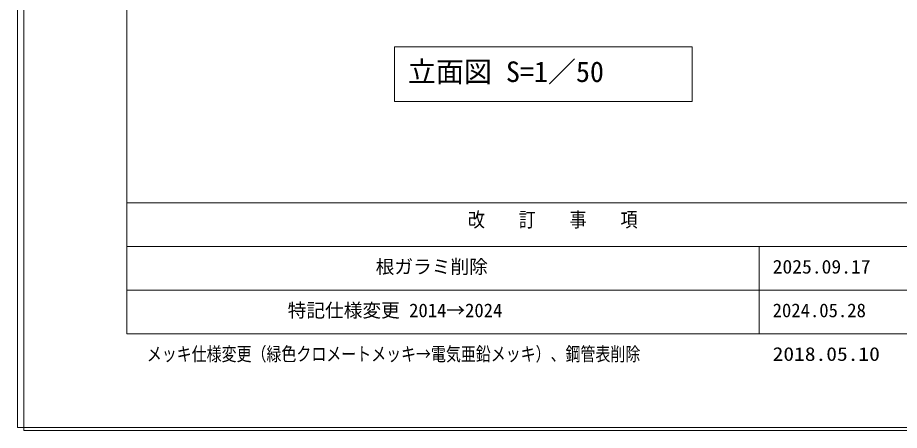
# Model space of a CAD drawing. Units: millimetres, scale not verified, with parts at other scales. Extents: x 0 to 420, y 0 to 297.
# Drawn here: x 0.2 to 141.7, y -0.2 to 65.9 of the extents above; entities that cross this region are included whole.
import ezdxf
from ezdxf.enums import TextEntityAlignment as Align

# ---------------------------------------------------------------- set-up
doc = ezdxf.new("R2010")
doc.units = ezdxf.units.MM
doc.header["$LTSCALE"] = 0.5
for name, color, linetype, lineweight in [('DEFPOINTS_3', 7, 'Continuous', 0), ('LY_2', 7, 'Continuous', 0), ('LY_5', 7, 'Continuous', 0)]:
    doc.layers.add(name, color=color, linetype=linetype, lineweight=lineweight)
doc.layers.add('LY_4', color=7, linetype='Continuous')
doc.styles.add('ＭＳ ゴシック', font='')
doc.styles.get('ＭＳ ゴシック').set_extended_font_data('MS Gothic')

msp = doc.modelspace()

# ---------------------------------------------------------------- linework, layer by layer
at = {"layer": 'DEFPOINTS_3'}
for p, q in [((0.25, 297.2414), (0.25, 0.2414)), ((0.25, 0.2414), (420.25, 0.2414))]:
    msp.add_line(p, q, dxfattribs=at)
at = {"layer": 'LY_2'}
for p, q in [((17.75, 282.2414), (17.75, 15.2414)), ((17.75, 36.2414), (402.75, 36.2414)), ((17.75, 29.2414), (159.25, 29.2414)), ((119.25, 29.2414), (119.25, 15.2414)), ((17.75, 22.2414), (159.25, 22.2414)), ((17.75, 15.2414), (402.75, 15.2414))]:
    msp.add_line(p, q, dxfattribs=at)
at = {"layer": 'LY_5'}
for p, q in [((1.252, 296.6789), (1.252, -0.2414)), ((1.252, -0.2414), (419.248, -0.2414))]:
    msp.add_line(p, q, dxfattribs=at)
at = {"layer": 'LY_5', "lineweight": 18}
for p, q in [((108.4986, 61.2741), (60.6986, 61.2741)), ((60.6986, 61.2741), (60.6986, 52.4741)), ((108.4986, 52.4741), (108.4986, 61.2741)), ((60.6986, 52.4741), (108.4986, 52.4741))]:
    msp.add_line(p, q, dxfattribs=at)

# ---------------------------------------------------------------- texts
at = {"layer": 'LY_2', "style": 'ＭＳ ゴシック', "width": 0.85}
msp.add_text('改\u3000\u3000訂\u3000\u3000事\u3000\u3000項', height=2.346, dxfattribs=at).set_placement((72.5, 31.6747), align=Align.BOTTOM_LEFT)
at = {"layer": 'LY_4', "style": 'ＭＳ ゴシック'}
for s, p in [('特記仕様変更 2014→2024', (43.5714, 17.2414)), ('2024.05.28', (121.3929, 17.2414))]:
    msp.add_text(s, height=2.199, dxfattribs=at).set_placement(p, align=Align.BOTTOM_LEFT)
for s, width, p in [('メッキ仕様変更（緑色クロメートメッキ→電気亜鉛メッキ）、鋼管表削除', 0.8, (20.98, 10.2414)), ('2018.05.10', 1.15, (121.3929, 10.2414))]:
    msp.add_text(s, height=2.199, dxfattribs=dict(at, width=width)).set_placement(p, align=Align.BOTTOM_LEFT)
at = {"layer": 'LY_5', "style": 'ＭＳ ゴシック'}
for s, height, p in [('立面図 S=1／50', 3.299, (62.8562, 54.6241)), ('根ガラミ削除', 2.199, (57.7, 24.2414))]:
    msp.add_text(s, height=height, dxfattribs=at).set_placement(p, align=Align.BOTTOM_LEFT)
at = {"layer": 'LY_5', "style": 'ＭＳ ゴシック', "width": 1.05}
msp.add_text('2025.09.17', height=2.199, dxfattribs=at).set_placement((121.3929, 24.2414), align=Align.BOTTOM_LEFT)

doc.saveas('drawing.dxf')
